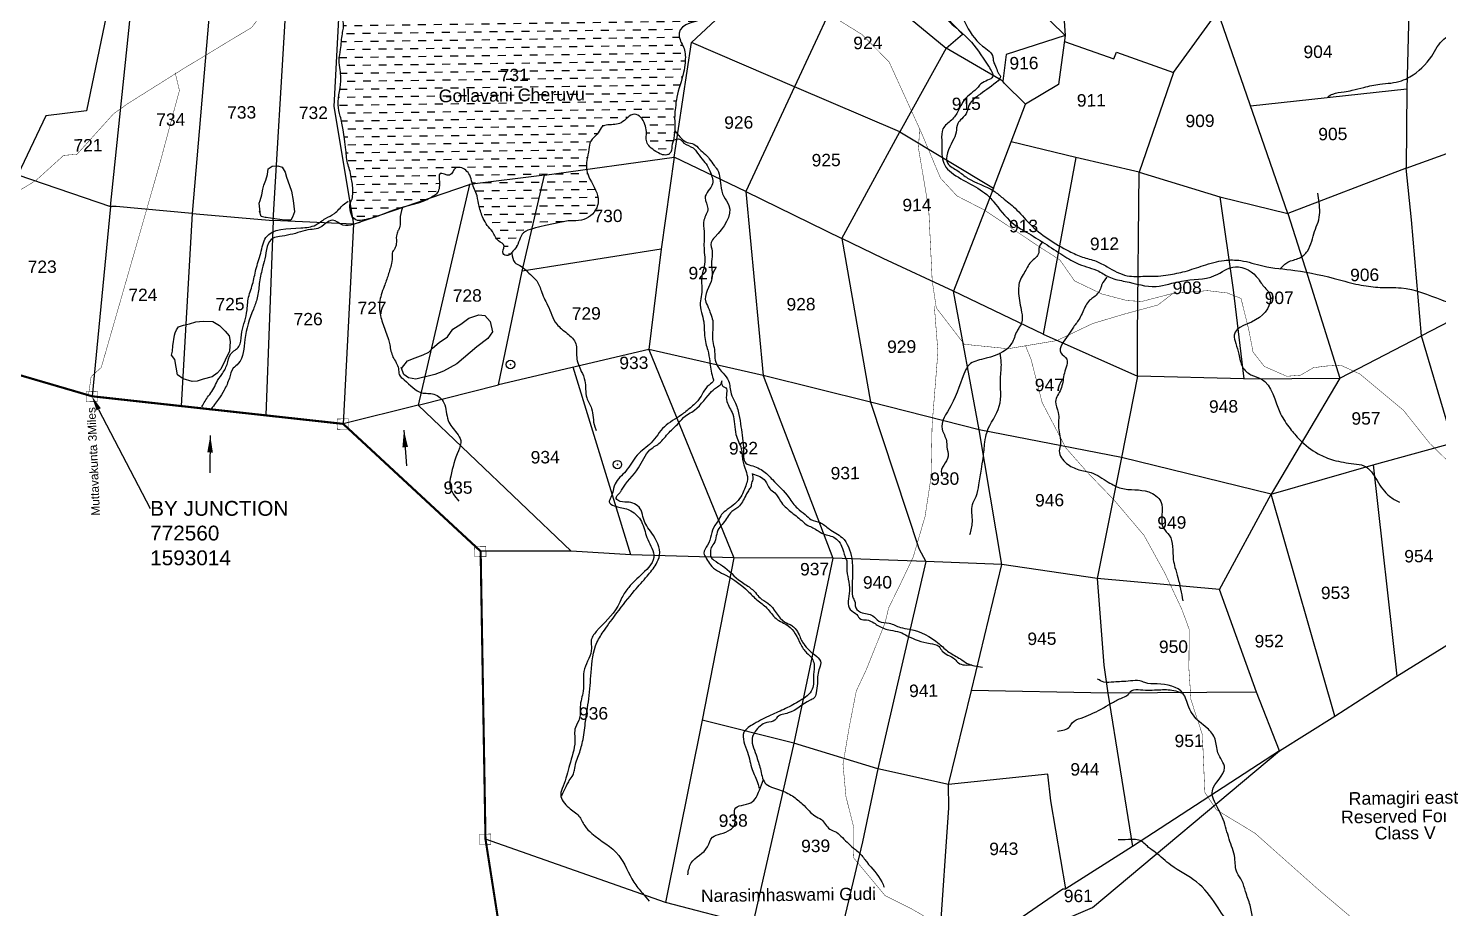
# Model space of a CAD drawing. Header units: feet. Extents: x 767600 to 777544, y 1589691 to 1604539.
# Drawn here: x 772421 to 775747, y 1591817 to 1593894 of the extents above; entities that cross this region are included whole.
import ezdxf
from ezdxf import colors
from ezdxf.entities.mleader import LeaderData, LeaderLine
from ezdxf.enums import TextEntityAlignment as Align
from ezdxf.math import Vec2, Vec3

# ---------------------------------------------------------------- set-up
doc = ezdxf.new("R2010")
doc.units = ezdxf.units.FT
doc.header["$LTSCALE"] = 15
doc.header["$MEASUREMENT"] = 0
doc.header["$PDMODE"] = 32
doc.header["$PDSIZE"] = 20
doc.linetypes.add('ACAD_ISO02W100', pattern=[15, 12, -3])
doc.linetypes.add('HIDDEN2', pattern=[0.1875, 0.125, -0.0625])
for name, color, linetype in [('CRDS STONES', 7, 'Continuous'), ('HILL', 17, 'Continuous'), ('PLOT', 7, 'Continuous'), ('PLOT NO', 7, 'Continuous'), ('ROADS', 6, 'Continuous'), ('TANKS-STREAM', 4, 'Continuous'), ('text2', 7, 'Continuous'), ('VILLAGE BOUNDRY', 5, 'HIDDEN2'), ('VILLAGE STONES', 240, 'Continuous')]:
    doc.layers.add(name, color=color, linetype=linetype)
doc.styles.add('CANAL', font='Cambria.ttf')
doc.styles.get("Standard").update_dxf_attribs({"font": 'arial.ttf'})
doc.linetypes.add('DOTS', pattern='A,1e-06,-3,["●",Standard,S=3,R=0,X=-1.25,Y=-1.25],-3', length=6.000001)
doc.dimstyles.new('CRDS', dxfattribs={"dimtxt": 20, "dimasz": 35, "dimexe": 0.18, "dimexo": 0.0625, "dimgap": 0.09, "dimtad": 0, "dimtih": 1, "dimtoh": 1, "dimdec": 0, "dimzin": 2, "dimdsep": 46, "dimtxsty": 'CANAL', "dimcen": 0.09, "dimclrt": 256, "dimadec": 0, "dimazin": 0, "dimtfac": 1, "dimtdec": 0, "dimtofl": 0, "dimtmove": 0, "dimatfit": 3, "dimfxl": 1, "dimtfill": 2, "dimtfillclr": 5, "dimtolj": 1, "dimtzin": 0, "dimarcsym": 0})

msp = doc.modelspace()

# ---------------------------------------------------------------- hatches: boundary and pattern name
at = {"layer": 'TANKS-STREAM'}
h = msp.add_hatch(dxfattribs=at)
h.set_pattern_fill('DASH', color=256, scale=150, angle=0.74052, style=0)
edge = h.paths.add_edge_path()
edge.add_spline(control_points=[(773183.8, 1593450.1), (773187.9, 1593446.2), (773196.1, 1593438.5), (773214.8, 1593442.6), (773243.2, 1593448.7), (773295, 1593473.9), (773349.1, 1593480), (773388.9, 1593506.5), (773392.2, 1593526.1), (773386.4, 1593560.2), (773419, 1593538.4), (773423.6, 1593566.3), (773446.4, 1593566.7), (773462.6, 1593551.5), (773467.9, 1593524.9), (773480, 1593501.9), (773483.5, 1593472.4), (773491.7, 1593449.1), (773502.3, 1593428.6), (773518.8, 1593413.8), (773523.4, 1593392.4), (773544.7, 1593385.1), (773541, 1593372.4), (773537.5, 1593357.7), (773555.7, 1593357.1), (773562, 1593367.2), (773577.7, 1593381.2), (773580.1, 1593412.5), (773612.1, 1593422), (773637.7, 1593428.8), (773667.5, 1593433.7), (773696.4, 1593442), (773732.2, 1593437.7), (773759.6, 1593460.3), (773768.8, 1593499.6), (773749.7, 1593527.9), (773732.3, 1593567.4), (773742.5, 1593597.7), (773744.6, 1593631.4), (773765.1, 1593643.3), (773771.5, 1593663.9), (773794.1, 1593667.9), (773822.3, 1593665), (773842.8, 1593698), (773867.8, 1593684.6), (773874.9, 1593668.2), (773880.8, 1593648.8), (773875.4, 1593629.2), (773887, 1593613), (773902.8, 1593601.9), (773920, 1593592.6), (773937.8, 1593599.6), (773937.7, 1593617.4), (773944.6, 1593637), (773946.1, 1593662), (773944.3, 1593685.7), (773947.2, 1593709), (773950.7, 1593743.4), (773965, 1593777.7), (773970.4, 1593816.2), (773971.2, 1593846.8), (773955.6, 1593866.9), (773954.9, 1593906.6), (774014.9, 1593909.9), (774047, 1593935), (774067.5, 1593946.3), (774076.6, 1593961.3), (774081.7, 1593975.8), (774084.5, 1593993.7), (774081.9, 1594013.6), (774102.8, 1594025.3), (774122.8, 1594038.9), (774117.6, 1594058.6), (774112.6, 1594077), (774091.1, 1594085.9), (774063.4, 1594085.3), (774038, 1594072.4), (774009.4, 1594059.2), (773984.4, 1594050.5), (773962.7, 1594028.8), (773933.9, 1594023.3), (773906.7, 1594012.3), (773890.9, 1593992.5), (773868.4, 1593985), (773832, 1593961.5), (773796, 1593938.6), (773759.2, 1593939), (773743.2, 1593940.1), (773735.7, 1593953.9), (773729.5, 1593967.4), (773718.8, 1593988.2), (773702.2, 1594014.9), (773668.2, 1594021.4), (773634.5, 1594016.4), (773599.6, 1594013.4), (773562.3, 1594018.9), (773537.8, 1594002), (773508.8, 1593993.6), (773470.5, 1593983.3), (773426.3, 1593976.1), (773386.5, 1593974.9), (773356.6, 1593975.7), (773328.6, 1593971.7), (773295.5, 1593961.9), (773258.4, 1593956.8), (773223.5, 1593947.5), (773197.5, 1593929.1), (773172.3, 1593929.6), (773160.9, 1593915.9), (773164.9, 1593906), (773164.6, 1593894), (773159.1, 1593873.6), (773159.1, 1593848.1), (773152.4, 1593819.8), (773155.9, 1593797.4), (773161.3, 1593762.4), (773146.8, 1593725.7), (773157.2, 1593684.9), (773163.3, 1593658.4), (773166.8, 1593631.6), (773170.4, 1593604.2), (773171.9, 1593577.8), (773180.8, 1593555.7), (773181.9, 1593538.9), (773186.6, 1593522.8), (773185.7, 1593507.2), (773186.1, 1593493.2), (773177.9, 1593479.5), (773180, 1593461.3), (773185.2, 1593448.5), (773187.7, 1593442.2)], knot_values=[0, 0, 0, 0, 15.983249, 31.810298, 52.776931, 105.097021, 201.281786, 213.917435, 242.740546, 262.322187, 284.934685, 307.302107, 317.567412, 346.58812, 365.085348, 398.55846, 423.136308, 453.375729, 472.495118, 491.640825, 517.921292, 535.667243, 540.40058, 556.180898, 569.225494, 578.42043, 590.915605, 632.043396, 655.347885, 683.072322, 713.329879, 745.416539, 772.38478, 818.950467, 834.26078, 890.341171, 912.074001, 961.586344, 981.625819, 1007.928101, 1025.958585, 1039.489533, 1071.427833, 1108.555994, 1125.177358, 1144.296747, 1161.413883, 1185.548419, 1199.722431, 1217.566801, 1244.897959, 1251.974681, 1270.47191, 1289.609776, 1316.672975, 1343.592298, 1361.326674, 1386.663674, 1447.13305, 1470.635195, 1504.103866, 1534.965262, 1542.391217, 1618.472567, 1653.851821, 1671.890229, 1686.573005, 1705.371359, 1717.58099, 1742.000153, 1755.934913, 1786.146609, 1802.958295, 1811.76543, 1842.997792, 1860.656012, 1895.351009, 1925.732145, 1956.493783, 1973.033405, 2015.667755, 2041.434637, 2059.180588, 2089.517265, 2109.915108, 2190.291591, 2207.020603, 2222.347395, 2233.68283, 2251.126956, 2267.736061, 2304.144569, 2339.762944, 2363.07176, 2406.792468, 2445.838082, 2469.527616, 2493.036876, 2536.087814, 2588.661019, 2626.777368, 2655.588371, 2678.067103, 2711.432784, 2758.647316, 2790.691314, 2818.535588, 2852.918742, 2857.561954, 2868.739649, 2880.806917, 2894.098204, 2931.517756, 2956.854804, 2980.135398, 2998.79321, 3062.759776, 3090.077257, 3123.210988, 3144.742041, 3170.882235, 3206.460522, 3222.91071, 3241.68389, 3256.79541, 3272.575728, 3288.464995, 3297.609255, 3318.959004, 3339.509204, 3339.509204, 3339.509204, 3339.509204], degree=3, periodic=0)

# ---------------------------------------------------------------- linework, layer by layer
for p in [(773558, 1593101), (773558, 1593101), (773810, 1592864.8), (773810, 1592864.8)]:
    msp.add_point(p)
at = {"layer": 'HILL'}
for points in [[(772967.3, 1593460.5), (772965.1, 1593481.5), (772967.6, 1593488), (772971.9, 1593501.4), (772974.3, 1593514.8), (772976.7, 1593523.8), (772981, 1593536), (772984.7, 1593549.4), (772986.4, 1593562.8), (772995.9, 1593569.3), (773009.3, 1593570.1), (773019.6, 1593566.4), (773026.7, 1593555), (773029.5, 1593543), (773036.7, 1593523.3), (773041.4, 1593510), (773045.5, 1593488.3), (773048.4, 1593460.9), (773044.1, 1593448.8), (773040.3, 1593441.7), (773025.7, 1593441.5), (773002.6, 1593444.4), (772981.5, 1593448), (772979.6, 1593447.9), (772970, 1593450.4), (772966, 1593463.1)], [(772761.5, 1593144.8), (772765.6, 1593170), (772767.4, 1593175.7), (772770.4, 1593182.6), (772775.4, 1593189.6), (772787, 1593194.2), (772800.8, 1593197.2), (772816.2, 1593201.8), (772833.2, 1593203.6), (772855.9, 1593202.9), (772872.1, 1593193.4), (772885.5, 1593180), (772894.5, 1593168.5), (772896.9, 1593155.3), (772895.3, 1593132.3), (772875.3, 1593089.7), (772866, 1593080.8), (772854.5, 1593072.1), (772833.4, 1593066.2), (772819, 1593061.6), (772807.3, 1593061.1), (772785.8, 1593067.5), (772772.5, 1593076.7), (772766.3, 1593113.2), (772758.6, 1593122.8), (772761.3, 1593132.8), (772762.1, 1593145.4)], [(773301.1, 1593091.7), (773315.4, 1593109.6), (773333.1, 1593117.1), (773351.7, 1593123.9), (773365.3, 1593130.5), (773374.1, 1593139.5), (773390.1, 1593152.6), (773409.4, 1593166.6), (773422.1, 1593184.6), (773440.5, 1593196.1), (773459.8, 1593210.1), (773483.1, 1593218.5), (773497.7, 1593217), (773510, 1593202.7), (773515.2, 1593178.5), (773504.9, 1593162.2), (773478.4, 1593142.5), (773447.2, 1593116.2), (773431.2, 1593102.3), (773399.9, 1593085.7), (773379.8, 1593077.4), (773334.6, 1593066.3), (773317.6, 1593069.3), (773306.2, 1593077.2), (773300.3, 1593094.1)]]:
    msp.add_lwpolyline(points, dxfattribs=at)
at = {"layer": 'PLOT'}
for points in [[(774850.5, 1594107.8), (774865.9, 1593876.9), (774552.5, 1594184.9), (774527.1, 1594206.1)], [(774203.6, 1594181.6), (774348.1, 1594075.9), (774357.7, 1594035.2), (774228, 1593755.8), (773985.2, 1593860.9)], [(773944.1, 1593589.9), (773985.2, 1593860.9), (774144.5, 1594009.9), (774076.8, 1594111.1)], [(774425.6, 1594076.4), (774407, 1593995), (774585.6, 1593847.6), (774624.1, 1593880.2), (774514.3, 1593995.5), (774494.9, 1594032.9), (774425.6, 1594076.4)], [(772506.8, 1594011.3), (772608.9, 1593945.6), (772558.2, 1593699.5), (772462.2, 1593687.4), (772396.5, 1593548.3), (772182, 1593534), (772056, 1593543.7), (772049.5, 1593545.8)], [(775677.6, 1593995.3), (775671.3, 1593750.9), (775303, 1593710.6)], [(775391, 1593457), (775443.1, 1593294.6), (775513.9, 1593069.1), (775706.2, 1593168.4), (775682.5, 1593442.4), (775669.7, 1593564.6), (775918.1, 1593653.6), (775902, 1594020.7)], [(772614.6, 1593473.5), (772660.1, 1593912.1), (772608.9, 1593945.6)], [(772998.7, 1593440.5), (773027.1, 1593925.6), (773152.8, 1593932.3), (773141.6, 1593709.9), (773187.5, 1593431.9), (772998.7, 1593440.5)], [(774864.2, 1593863), (774980.5, 1593822.5), (774986.7, 1593837.9), (775121.2, 1593789.7), (775225.7, 1593933.6)], [(775040.3, 1593554.7), (775230.9, 1593496.9), (775391, 1593457), (775225.7, 1593933.6)], [(772846.3, 1593918.1), (772807.7, 1593457.2), (772628.1, 1593473.9), (772614.6, 1593473.5)], [(774865.9, 1593876.9), (774726.5, 1593832.6), (774719.1, 1593769.7), (774585.6, 1593847.6)], [(774865.9, 1593876.9), (774850.1, 1593761.5), (774772.8, 1593715.6), (774722, 1593764.6), (774719.1, 1593769.7)], [(774585.6, 1593847.6), (774476.4, 1593650.3), (774228, 1593755.8)], [(775121.2, 1593789.7), (775040.3, 1593554.7), (774891.1, 1593589.4), (774738.8, 1593626.2)], [(774228, 1593755.8), (774113.2, 1593509.6), (773944.1, 1593589.9)], [(775671.3, 1593750.9), (775669.7, 1593564.6), (775391, 1593457)], [(774476.4, 1593650.3), (774696.6, 1593517.1), (774738.8, 1593626.2), (774772.8, 1593715.6)], [(774696.6, 1593517.1), (774603, 1593274.4), (774436.7, 1593351.1), (774339, 1593398.5), (774476.4, 1593650.3)], [(775918.1, 1593653.6), (775952.1, 1593296.3), (775706.2, 1593168.4)], [(773638.3, 1593547.5), (773944.1, 1593589.9), (773913.3, 1593373.2), (773585.9, 1593321.6)], [(774891.1, 1593589.4), (774813.7, 1593172.7), (774603, 1593274.4)], [(772396.5, 1593548.3), (772614.6, 1593473.5), (772571.4, 1593026.1)], [(773187.5, 1593431.9), (773461.2, 1593525.9), (773340.3, 1593005.2), (773163.4, 1592961)], [(773340.3, 1593005.2), (773530, 1593052.9), (773585.9, 1593321.6), (773638.3, 1593547.5), (773461.2, 1593525.9)], [(774813.7, 1593172.7), (775036.8, 1593073.9), (775036.5, 1593167.8), (775040.3, 1593554.7)], [(774113.2, 1593509.6), (774154, 1593075.3), (773884.5, 1593136.7)], [(774113.2, 1593509.6), (774339, 1593398.5), (774407.2, 1593012.4), (774154, 1593075.3)], [(775230.9, 1593496.9), (775262.3, 1593277.1), (775287.1, 1593066.9), (775036.8, 1593073.9), (774998.5, 1592881.6), (774663.2, 1592946.7)], [(772807.7, 1593457.2), (772781.2, 1593003.3)], [(772807.7, 1593457.2), (772998.7, 1593440.5), (772981.1, 1592981.2)], [(773187.5, 1593431.9), (773163.4, 1592961)], [(773913.3, 1593373.2), (773884.5, 1593136.7), (773530, 1593052.9)], [(774663.2, 1592946.7), (774603, 1593274.4)], [(775352.1, 1592795.4), (775591.9, 1592864.6), (775781.1, 1592916.1), (775706.2, 1593168.4)], [(773884.5, 1593136.7), (774084.6, 1592644.7), (773841.7, 1592652.4), (773701, 1592660.8)], [(773841.7, 1592652.4), (773705.9, 1593094.4)], [(774154, 1593075.3), (774318, 1592644.4), (774084.6, 1592644.7), (774009.7, 1592262.3), (773923.2, 1591831.9), (773499, 1591981.6)], [(775287.1, 1593066.9), (775513.9, 1593069.1), (775352.1, 1592795.4)], [(773340.3, 1593005.2), (773701, 1592660.8), (773487.6, 1592660.4)], [(774407.2, 1593012.4), (774521, 1592667.1), (774537.5, 1592636.1), (774318, 1592644.4)], [(774716.9, 1592628.9), (774663.2, 1592946.7), (774407.2, 1593012.4)], [(774998.5, 1592881.6), (774941.5, 1592596.1), (774716.9, 1592628.9)], [(775229.5, 1592570), (775352.1, 1592795.4), (774998.5, 1592881.6)], [(775591.9, 1592864.6), (775647.9, 1592365.6)], [(775501.5, 1592271.8), (775352.1, 1592795.4)], [(775371.6, 1592189.6), (775501.5, 1592271.8), (775647.9, 1592365.6), (775821.9, 1592473.2), (775980.7, 1592574.9), (776112.9, 1592654.3), (776163.5, 1592659.4)], [(774318, 1592644.4), (774225.9, 1592207.9), (774009.7, 1592262.3)], [(774537.5, 1592636.1), (774424.4, 1592147.3), (774225.9, 1592207.9)], [(774590.8, 1592110.5), (774645.2, 1592332.3), (774716.9, 1592628.9), (774537.5, 1592636.1)], [(774941.5, 1592596.1), (774957.5, 1592391.5), (774966.3, 1592325.8), (774645.2, 1592332.3)], [(775317.1, 1592328.2), (775229.5, 1592570), (774941.5, 1592596.1)], [(774966.3, 1592325.8), (775024.9, 1591963.6), (774867.3, 1591864), (774832.1, 1592071.5), (774824.7, 1592134.8), (774590.8, 1592110.5)], [(775371.6, 1592189.6), (775317.1, 1592328.2), (774966.3, 1592325.8)], [(774225.9, 1592207.9), (774129, 1591778.7), (773923.2, 1591831.9)], [(774575.3, 1591667.4), (774930.3, 1591819.8), (775371.6, 1592189.6), (775024.9, 1591963.6)], [(774424.4, 1592147.3), (774387.8, 1591974.7), (774328.9, 1591726.3), (774129, 1591778.7)], [(774328.9, 1591726.3), (774575.3, 1591667.4), (774570.6, 1591746.7), (774591.5, 1592055.3), (774590.8, 1592110.5), (774424.4, 1592147.3)], [(774575.3, 1591667.4), (774860.1, 1591864.3), (774867.3, 1591864)]]:
    msp.add_lwpolyline(points, dxfattribs=at)
at = {"layer": 'ROADS', "linetype": 'DOTS', "ltscale": 0.5, "const_width": 1}
for points in [[(772305.3, 1593453.8), (772439.5, 1593535.7), (772504.2, 1593594.4), (772535.8, 1593597), (772622.1, 1593692.7), (772655.1, 1593716.2), (772786.6, 1593798.9), (772947.6, 1593896.2), (772976.9, 1593934.7), (773039.2, 1594031.7), (773082.6, 1594075.3), (773104.3, 1594117.8), (773143.7, 1594202.1), (773205.4, 1594272.5), (773272.5, 1594379.7), (773295, 1594397.3)], [(772563.3, 1593031.7), (772569.2, 1593072.9), (772593, 1593094.1), (772678.6, 1593391.8), (772731.3, 1593576.2), (772777.3, 1593747.6), (772767.3, 1593789.3)], [(774557.5, 1593238.1), (774565.9, 1593131.2), (774552.2, 1592958.5), (774549.5, 1592833.9), (774535.6, 1592742.6), (774507.6, 1592646.7), (774475.6, 1592579.5), (774449.7, 1592527), (774441.3, 1592491.5), (774396.7, 1592380.4), (774373.4, 1592330.9), (774356.8, 1592245.8), (774342, 1592158), (774349.1, 1592081.5), (774367.8, 1592007.4), (774367.6, 1591951.7), (774366.9, 1591937.5), (774441.6, 1591847.8), (774502.3, 1591817.6), (774559.4, 1591784.7)], [(775570.1, 1591771.9), (775463.6, 1591861.8), (775313.8, 1591995.1), (775222.7, 1592050.5), (775195.3, 1592091.8), (775189.5, 1592228.1), (775162.6, 1592310.1), (775157.7, 1592383.5), (775158.5, 1592476.3), (775141, 1592523.7), (775101.2, 1592608.5), (775052.2, 1592697.6), (774981.6, 1592781), (774919.2, 1592845.7), (774867.7, 1592904.1), (774811.6, 1593011.5), (774785.5, 1593113.3), (774772.2, 1593145.9)]]:
    msp.add_lwpolyline(points, dxfattribs=at)
at = {"layer": 'ROADS', "linetype": 'HIDDEN2', "ltscale": 10, "const_width": 1}
for points in [[(774320.5, 1593920.7), (774387.1, 1593879.4), (774450.8, 1593814.9), (774526.6, 1593648.7), (774571.9, 1593540.9), (774610.9, 1593498.7), (774674.7, 1593465.9), (774797.4, 1593383.8), (774853.5, 1593347.7), (774888.1, 1593298.3), (774952.3, 1593267.5), (775011.8, 1593251.9), (775046.6, 1593249.8), (775119.1, 1593268.6), (775201.8, 1593275.3), (775248.3, 1593269.8), (775280.7, 1593256.9), (775299, 1593182.6), (775309, 1593130.5), (775335.5, 1593096.6), (775388.4, 1593073.3), (775421.1, 1593075.8), (775451, 1593093.5), (775482.6, 1593097.5), (775515.8, 1593099.4), (775561, 1593078.6), (775663.6, 1592993), (775725.9, 1592914.7), (775802.6, 1592839.8)], [(775124.9, 1593272.3), (775084.8, 1593241.6), (775005.5, 1593220), (774930.6, 1593197.6), (774846.4, 1593157.5), (774731.3, 1593138.3), (774628, 1593148.8), (774562, 1593234.8), (774552.4, 1593298.7), (774544.3, 1593466.9), (774520.2, 1593610.5), (774522.6, 1593657.7)]]:
    msp.add_lwpolyline(points, dxfattribs=at)
at = {"layer": 'TANKS-STREAM'}
for points in [[(776267.8, 1595336.6), (776261.3, 1595326.7), (776257.8, 1595316.8), (776254.8, 1595308.3), (776247, 1595289.4), (776245.4, 1595277.8), (776235, 1595247.3), (776225.3, 1595207.5), (776222, 1595178.6), (776210.8, 1595151.3), (776206.5, 1595137), (776205.8, 1595123.6), (776202.4, 1595110.1), (776194.6, 1595090.4), (776189.1, 1595065.8), (776177.9, 1595030.6), (776157.3, 1594998.2), (776142.4, 1594982.4), (776107.8, 1594924.1), (776092.9, 1594900.3), (776073, 1594881.3), (776025.2, 1594840.8), (776007.7, 1594814.2), (775992.8, 1594793.1), (775982.3, 1594774.6), (775978.1, 1594751.4), (775960.6, 1594719.5), (775926.2, 1594683.1), (775903.4, 1594652.4), (775877.5, 1594614.6), (775835.8, 1594554.5), (775819.5, 1594538.2), (775812.1, 1594523.4), (775794.6, 1594494.6), (775767.9, 1594414.1), (775749.8, 1594324.4), (775746.6, 1594259.6), (775750.6, 1594193.4), (775744.9, 1594149.1), (775741.2, 1594124.5), (775736.2, 1594094.1), (775742.1, 1594086.2), (775796.7, 1594052.7), (775821.8, 1594042.3), (775849.2, 1594029.3), (775870.3, 1594020.2), (775918, 1593995.8), (775929.7, 1593994.2), (775948.8, 1593965.4), (775971, 1593946.7), (775990.6, 1593921.6), (775992.6, 1593902.4), (776019.1, 1593790.8), (776034.3, 1593756.2), (776053.5, 1593718.5), (776054, 1593682.4), (776009.3, 1593548.9), (776006.6, 1593511), (776003.9, 1593450.9), (776000.7, 1593415.6), (775998.5, 1593380.8), (775990.8, 1593351.3), (775986.1, 1593302.3), (775966.7, 1593251.2), (775967.5, 1593222.2)], [(774100.9, 1594078.8), (774099, 1594099.5), (774098.9, 1594105.7), (774104.2, 1594114.5), (774122.4, 1594121.8), (774133.2, 1594122), (774153.9, 1594123.1), (774177.6, 1594121.3), (774198.8, 1594119.5), (774225.4, 1594117.8), (774246.7, 1594110.6), (774262.5, 1594108.3), (774304.6, 1594093.5), (774332.7, 1594073.5), (774342.4, 1594066.2), (774354.9, 1594063.4), (774377.7, 1594062.9), (774416.5, 1594068.2), (774437.5, 1594073.2), (774464.4, 1594074.7), (774479.9, 1594069.6), (774507.4, 1594049), (774563.2, 1593980.6), (774583.7, 1593953.3), (774591.2, 1593949.7), (774602.5, 1593941.9), (774615.3, 1593931.3), (774629.1, 1593908.6), (774671.1, 1593852.4), (774695.7, 1593826.1), (774696.8, 1593816.8), (774703.5, 1593801), (774708.9, 1593787.5), (774713.2, 1593781), (774704, 1593767.4), (774660.8, 1593735.4), (774647.2, 1593724.2), (774637.9, 1593709.9), (774634.4, 1593697.2), (774622, 1593680.8), (774612.7, 1593669.6), (774608.7, 1593649.1), (774600.6, 1593627.9), (774589.1, 1593575.4), (774612.5, 1593557.9), (774635.9, 1593540.8), (774698.4, 1593510.1), (774718.6, 1593494.1), (774747.8, 1593469.7), (774782, 1593433.4), (774875.2, 1593368.4), (774906.7, 1593354.6), (774939, 1593344.6), (774964.7, 1593331.7), (775012.4, 1593310.5), (775054.1, 1593309.2), (775085.3, 1593309.6), (775109, 1593312.7), (775148.6, 1593320.8), (775192, 1593334.6), (775241.1, 1593346.6), (775280, 1593346.2), (775332.2, 1593333.6), (775407.2, 1593323.2), (775513, 1593300.8), (775564.3, 1593288.2), (775608.9, 1593283.1), (775658.2, 1593281.8), (775753.3, 1593253.7), (775798, 1593237.3), (775899.9, 1593194.2), (776014.4, 1593160.5), (776049.3, 1593172.3), (776079.6, 1593172.7), (776125.3, 1593155.3), (776162.5, 1593132.1)], [(774121.5, 1594048.1), (774132.1, 1594077.9), (774137, 1594094.1), (774147.1, 1594099.3), (774155.6, 1594099.4), (774210.7, 1594100.1), (774247.2, 1594093.8), (774265.1, 1594089.8), (774295.7, 1594084.3), (774307.7, 1594070), (774325.7, 1594058.4), (774340.2, 1594049.3), (774364.9, 1594043.7), (774386, 1594047.3), (774415.6, 1594052.8), (774433.4, 1594056.4), (774455.4, 1594056.7), (774480.2, 1594040.1), (774492.2, 1594034.3), (774513.6, 1594016.8), (774539.4, 1593987.5), (774576.6, 1593927.9), (774638.4, 1593868.5), (774685.1, 1593804.8), (774694.9, 1593779.8), (774667.2, 1593763.4), (774660.5, 1593755.7), (774627.8, 1593724.8), (774613.7, 1593699.2), (774597.9, 1593677.8), (774577.8, 1593657.2), (774574.8, 1593630.1), (774577, 1593586.1), (774584.9, 1593566.7), (774602.9, 1593550), (774690.3, 1593492.9), (774701.5, 1593479.5), (774747.9, 1593430.1), (774774.4, 1593413.5), (774860.8, 1593358.7), (774898.4, 1593338), (774945.2, 1593320.9), (774972.5, 1593306), (775007.4, 1593297.1), (775080.5, 1593285.3), (775140.5, 1593298), (775218.4, 1593310.8), (775267.3, 1593331.8), (775321.6, 1593302.8), (775330.2, 1593290.2), (775347.4, 1593269.3), (775324.4, 1593212.2), (775264.7, 1593170.4), (775268.3, 1593151), (775275.5, 1593125.7), (775284.3, 1593095.3), (775304.1, 1593076.9), (775327.9, 1593067.1), (775374, 1592985), (775396.5, 1592949.7), (775418.9, 1592923.8), (775462.6, 1592890.5), (775498.4, 1592875.7), (775546.8, 1592867), (775570.6, 1592862.2), (775601.6, 1592827.1), (775630.9, 1592790.2), (775654, 1592776.1)], [(773187.7, 1593442.2), (773180.9, 1593461.6), (773180.6, 1593483), (773184.3, 1593491.4), (773185.9, 1593507.2), (773185.7, 1593522.9), (773182.7, 1593537.7), (773179.7, 1593556.3), (773174.9, 1593572), (773169.7, 1593607.2), (773166.6, 1593633.2), (773163.6, 1593654.5), (773156.6, 1593686.9), (773151.6, 1593713.7), (773158.2, 1593777.4), (773156.1, 1593795.9), (773153.9, 1593819.1), (773157.3, 1593844.2), (773161.5, 1593881.4), (773164.1, 1593894.4), (773164, 1593906.5), (773162.9, 1593917.6), (773165.6, 1593921.3), (773198, 1593932.9), (773223, 1593945.3), (773253.5, 1593955), (773299.9, 1593963.9), (773332.3, 1593971.8), (773354.6, 1593974.8), (773383.4, 1593975.2), (773421.5, 1593976.6), (773473.4, 1593984.7), (773515.1, 1593995.5), (773537.3, 1594003.2), (773558.5, 1594013.7), (773597.6, 1594015.1), (773641.2, 1594017.5), (773664.4, 1594019.7), (773698.9, 1594010.9), (773721.6, 1593982.4), (773729.2, 1593967.6), (773736.9, 1593951.9), (773743.5, 1593942.7), (773758.4, 1593939.2), (773775.1, 1593939.4), (773848.5, 1593972.2), (773866.1, 1593982.6), (773892.8, 1593996.9), (773905.7, 1594009.1), (773928.8, 1594020.6), (773968.5, 1594035.9), (773981.4, 1594046.3), (774009.1, 1594059.7), (774036.9, 1594072.1), (774069.2, 1594084.6), (774086.9, 1594084.8), (774114, 1594069.4), (774116.9, 1594061.1), (774119, 1594044.4), (774097.9, 1594022.7), (774086.9, 1594014.3), (774083.5, 1593990.1), (774081.8, 1593978), (774075.5, 1593960.3), (774067.3, 1593948.1), (774052.5, 1593937.7), (774022.1, 1593919.7), (773955.7, 1593882.6), (773955.8, 1593875.2), (773967.3, 1593846.5), (773969.6, 1593813.1), (773966.1, 1593789.9), (773950.2, 1593731.6), (773946.8, 1593706.5), (773945.2, 1593688.8), (773945.5, 1593661.9), (773943.1, 1593634.9), (773938.7, 1593616.3), (773933.3, 1593598.6), (773926.9, 1593595.7), (773900.7, 1593603.7), (773886.6, 1593614.7), (773879.1, 1593626.7), (773878.7, 1593650.8), (773874.8, 1593667.5), (773865.3, 1593684.1), (773850.3, 1593691.3), (773819, 1593671.4), (773787.5, 1593666.3), (773774.5, 1593662.5), (773764.5, 1593647.5), (773747.1, 1593627.8), (773742.7, 1593608.2), (773737.7, 1593558.9), (773745.4, 1593538.6), (773764.7, 1593485.9), (773761.2, 1593471), (773725.2, 1593441.4), (773698.3, 1593440.2), (773666.8, 1593434.2), (773637.1, 1593428.2), (773610.2, 1593421.4), (773589, 1593411.8), (773569.9, 1593375.4), (773561.7, 1593366), (773555.3, 1593359.4), (773542.2, 1593360.2), (773542, 1593375.9), (773542.9, 1593380.6), (773529.7, 1593392.5), (773515.5, 1593414.6), (773503.2, 1593429.3), (773493.7, 1593445.9), (773484.1, 1593474.5), (773479.1, 1593498.6), (773467.6, 1593530), (773461.8, 1593547.6), (773439.2, 1593565.8), (773429, 1593564.8), (773414.3, 1593547.9), (773392, 1593551.3), (773390.4, 1593531.8), (773383.3, 1593503.8), (773373.2, 1593496.3), (773282.1, 1593465.3), (773233.1, 1593447.1), (773212.7, 1593442.2), (773196.9, 1593441), (773183.8, 1593450.1)], [(775485, 1593732.7), (775497, 1593739.2), (775523.7, 1593744.6), (775542.8, 1593748), (775570.1, 1593754.8), (775608.2, 1593762.3), (775659.1, 1593770.5), (775678.7, 1593779.7), (775730.3, 1593828.7), (775759.1, 1593868.6), (775792, 1593888.7), (775818.4, 1593930.8), (775846.1, 1593960.4), (775880, 1593996.5), (775890, 1594010.6)], [(773943.4, 1593630.5), (773956.9, 1593632.9), (773967.1, 1593623.5), (773988.7, 1593611.9), (773995.5, 1593604.7), (774009.9, 1593585.2), (774021.9, 1593570.2), (774027.7, 1593557.9), (774034.3, 1593527.6), (774016.7, 1593493.9), (774023.3, 1593469.2), (774014, 1593441.5), (774014.4, 1593415.1), (774014.3, 1593376.3), (774015, 1593332.2), (774010.9, 1593317.1), (774008.7, 1593301.2), (774008.9, 1593288.1), (774008.4, 1593266), (774005.4, 1593246.5), (774013.6, 1593201.6), (774015.6, 1593169.6), (774018.6, 1593150.6), (774023.1, 1593134.8), (774027.8, 1593108.8), (774034.7, 1593071.4), (774036.4, 1593063.1), (774026.2, 1593052.7), (774001.7, 1593017.9), (773982.1, 1592999), (773960.9, 1592982.1), (773920.8, 1592954.1), (773889.6, 1592916.5), (773856.7, 1592887.1), (773829.8, 1592849.3), (773804.8, 1592819.3), (773798.3, 1592797.8), (773792.9, 1592783.9), (773791, 1592776.8), (773802.3, 1592767.8), (773813.4, 1592764.8), (773842.1, 1592756), (773866.6, 1592730.7), (773879.7, 1592692.9), (773888.7, 1592672.8), (773896.1, 1592651.9), (773869.3, 1592607.8), (773836.8, 1592575.3), (773820.9, 1592551), (773810.9, 1592530.6), (773760.4, 1592471.2), (773748, 1592448.4), (773749, 1592431.8), (773732.6, 1592383), (773729.3, 1592330.7), (773722.3, 1592293.3), (773721, 1592267.2), (773711, 1592244.8), (773709.8, 1592212.8), (773697.1, 1592156.1), (773690.6, 1592131.9), (773681.9, 1592106), (773676.6, 1592086.2), (773695.6, 1592055.7), (773719.2, 1592035.8), (773733, 1592013), (773749.5, 1591995), (773813.2, 1591943), (773849, 1591879.9), (773869.1, 1591854.1), (773885.2, 1591835.3)], [(773946.6, 1593651.3), (773964.2, 1593631.4), (773974.3, 1593624.9), (773990, 1593621.1), (774003.6, 1593609), (774017.7, 1593596.4), (774026.8, 1593586.5), (774038.2, 1593570.4), (774043.3, 1593564.3), (774053.9, 1593523.7), (774060.9, 1593497.6), (774072.9, 1593476.5), (774039.8, 1593401.4), (774031.1, 1593389), (774033.6, 1593368.4), (774032.2, 1593343.8), (774032.7, 1593304.2), (774018.3, 1593248.4), (774026.4, 1593231.2), (774028.1, 1593225.6), (774033.9, 1593208.9), (774034.4, 1593173.2), (774035.2, 1593155.3), (774038.8, 1593136.4), (774040.2, 1593115.8), (774045.4, 1593098.5), (774072.2, 1593062.2), (774078.2, 1593032.2), (774086.8, 1593013.3), (774096.7, 1592983.3), (774101.5, 1592954.3), (774107.3, 1592897.7), (774116.1, 1592866), (774120.6, 1592864.4), (774152.6, 1592850.9), (774175.8, 1592829.4), (774214.5, 1592787.2), (774234.4, 1592761.8), (774253, 1592747), (774266.6, 1592735.4), (774287.9, 1592728.4), (774309.4, 1592713.1), (774339.9, 1592692.6), (774362.9, 1592643.8), (774363.3, 1592570.4), (774366.3, 1592549.8), (774370.4, 1592539.2), (774370.5, 1592531.4), (774383.5, 1592517), (774412.7, 1592507.9), (774426.3, 1592495.8), (774451, 1592490.6), (774477.4, 1592480.8), (774499.2, 1592476.7), (774568.6, 1592442.1), (774591.8, 1592422.8), (774618.8, 1592406.4), (774635.2, 1592396), (774671.1, 1592387)], [(775372.1, 1593326.3), (775391.3, 1593342.6), (775417.9, 1593352.3), (775437.1, 1593368.6), (775447.5, 1593392.1), (775453.9, 1593415), (775462.3, 1593437.1), (775465.1, 1593483.3), (775461.5, 1593505.3)], [(772830.4, 1593001.5), (772845.9, 1593027.2), (772856.4, 1593041.1), (772864.6, 1593058.1), (772877.1, 1593077.4), (772889.5, 1593100.9), (772898.8, 1593126.4), (772917.6, 1593143.6), (772923.6, 1593171.2), (772935.7, 1593222.2), (772939.5, 1593255.1), (772949.7, 1593290.2), (772957.7, 1593325.3), (772968.9, 1593363.6), (772981.2, 1593400.8), (773063.7, 1593423.5), (773098.6, 1593430.3), (773121.8, 1593445.5), (773142.8, 1593457.4), (773163.8, 1593477.8), (773175.3, 1593486.4)], [(773303, 1593471.7), (773297.5, 1593443.5), (773297.5, 1593438.3), (773296.2, 1593423.5), (773292.6, 1593416.1), (773289.1, 1593404.9), (773288.6, 1593385.7), (773285, 1593374.5), (773279.2, 1593364.1), (773279.3, 1593357.4), (773277.3, 1593339.6), (773269.5, 1593312.1), (773260.2, 1593285.4), (773253.1, 1593265.3), (773249.1, 1593229.7), (773257.7, 1593195.3), (773270, 1593159.9), (773273.1, 1593147.4), (773280.9, 1593118.6), (773293.9, 1593091.4), (773295.5, 1593077.4), (773307.5, 1593064.9), (773348.7, 1593034.4), (773377.6, 1593031.1), (773400.9, 1593010.6), (773411, 1592969.3), (773431.5, 1592938.9), (773440.6, 1592922), (773435, 1592897.5), (773417.2, 1592838), (773415.3, 1592815.1), (773436.5, 1592778.3)], [(773204.6, 1593437), (773187.7, 1593431.5), (773162.3, 1593430.1), (773138.8, 1593441.4), (773104, 1593421.9), (773086, 1593419.6), (773062.8, 1593414), (773013.1, 1593402.7), (772998.2, 1593399.4), (772978.7, 1593350.4), (772972.7, 1593327), (772965.7, 1593291.9), (772960.8, 1593258), (772951.6, 1593231.3), (772931.3, 1593160.1), (772916.2, 1593103.5), (772904.4, 1593092.1), (772895, 1593068.9), (772882.7, 1593040.4), (772869.5, 1593019.3), (772849.7, 1592993.7)], [(774812.9, 1593391.2), (774804.1, 1593374.9), (774803.6, 1593364.7), (774785.2, 1593342.8), (774769.3, 1593316.8), (774760.5, 1593301.6), (774756.1, 1593268.6), (774763.3, 1593224.6), (774763.6, 1593201), (774757.8, 1593189.1), (774752.4, 1593180.1), (774739.7, 1593150.4), (774669, 1593112.9), (774636.6, 1593097.3), (774632, 1593089.2), (774596.3, 1593003.4), (774575.7, 1592948.3), (774586, 1592921), (774586.9, 1592906.6), (774590.2, 1592884.6), (774574, 1592843.7), (774577.2, 1592837.7)], [(773561.4, 1593364), (773568.3, 1593341.8), (773580.3, 1593334.5), (773608.2, 1593310.3), (773618, 1593300.8), (773630.2, 1593275.7), (773637.1, 1593257.9), (773645.5, 1593241), (773667, 1593196.4), (773691.8, 1593174.4), (773712.2, 1593150.1), (773714.1, 1593118.2), (773725, 1593084.9), (773733.4, 1593062.7), (773737.7, 1593022.7), (773749.2, 1592997.3), (773756.5, 1592954.3), (773760.3, 1592945.4)], [(774964.3, 1593307.1), (774952.6, 1593289.6), (774950.3, 1593283), (774943.8, 1593270.3), (774933.8, 1593260), (774923.7, 1593252.7), (774914.3, 1593240), (774900.3, 1593210.5), (774885.6, 1593189.4), (774872.7, 1593170.1), (774855.8, 1593128.6), (774869.8, 1593113.5), (774868.2, 1593094.9), (774863.1, 1593076.3), (774855.7, 1593042.7), (774843.5, 1593013.8), (774849.8, 1592987.5), (774850.3, 1592952), (774855, 1592913.2), (774852.2, 1592897), (774869.3, 1592867.9), (774898.3, 1592852.8), (774927.1, 1592845.9), (774967.6, 1592823.7), (774998.3, 1592809.2), (775063.1, 1592800.4), (775091.7, 1592777.7), (775097.9, 1592715), (775111.3, 1592698.4), (775121, 1592641.4), (775124.9, 1592622.3), (775131.8, 1592598.4), (775143.2, 1592543.5)], [(774641.4, 1592700), (774647.1, 1592729.8), (774647.4, 1592770.9), (774656.2, 1592790), (774662.7, 1592817.5), (774668.4, 1592854.1), (774672.6, 1592880), (774676.7, 1592918.1), (774681.7, 1592941.8), (774710.6, 1593003), (774713.6, 1593068.2), (774715.4, 1593104.7), (774712.8, 1593128.3)], [(773678.7, 1592082.9), (773691.1, 1592109.1), (773696.7, 1592119.3), (773705.4, 1592132.8), (773709.1, 1592144.3), (773712.1, 1592161.5), (773718.2, 1592178.7), (773728, 1592211.3), (773734.4, 1592255.2), (773742.6, 1592312.5), (773748.1, 1592374.7), (773761.9, 1592445.4), (773779.3, 1592474.2), (773808.8, 1592515), (773850.7, 1592567.6), (773880.2, 1592601.9), (773901.4, 1592630.3), (773909.6, 1592651), (773891, 1592703.4), (773871.3, 1592737.6), (773866.1, 1592757.2), (773837.6, 1592776.1), (773816.6, 1592778.1), (773807.5, 1592785.1), (773809.7, 1592792.3), (773815.8, 1592798.2), (773819.8, 1592804.5), (773859.9, 1592857.2), (773872.6, 1592879.3), (773886.7, 1592899.6), (773908, 1592914.6), (773932.1, 1592941), (773954.5, 1592962.7), (773970.7, 1592979.9), (773985.4, 1592988.9), (774028.9, 1593033.6), (774043.4, 1593046.9), (774054.3, 1593055.1), (774056.8, 1593063.2)], [(774055.5, 1593060.4), (774059.7, 1593048.8), (774066, 1593046.2), (774067.5, 1593033.6), (774068.2, 1593013.9), (774082.1, 1592984), (774089.5, 1592936.2), (774102, 1592902.2), (774104, 1592889.2), (774105.1, 1592877.1), (774112.6, 1592851.1), (774116.9, 1592832.3), (774113.9, 1592818.8), (774101.2, 1592789.2), (774069.3, 1592758.7), (774055.9, 1592747.3), (774047.6, 1592732.4), (774039.6, 1592721.1), (774022.7, 1592674.8), (774013.9, 1592656.3), (774020.4, 1592642.9), (774029.6, 1592628.2), (774065.9, 1592603.9), (774117.6, 1592566.7), (774139, 1592545.8), (774162.7, 1592526.4), (774184.1, 1592501.5), (774212.7, 1592484.8), (774242.1, 1592441.8), (774256.3, 1592420.5), (774269, 1592407.6), (774273.7, 1592394.2), (774272.7, 1592369.5), (774269.5, 1592334.9), (774240.6, 1592307.8), (774206.7, 1592289.4), (774171.8, 1592273.6), (774132.5, 1592253.4), (774108.5, 1592233.3), (774116.7, 1592186.5), (774128.1, 1592145.8), (774141.1, 1592112.7), (774144.4, 1592101.5)], [(774128.1, 1592844.3), (774128.3, 1592826.3), (774126.4, 1592821.4), (774125.2, 1592814), (774120.4, 1592805.4), (774114.8, 1592795.9), (774106.9, 1592780.7), (774098.1, 1592767.6), (774079.8, 1592753.9), (774059.8, 1592727.1), (774048.9, 1592713.9), (774037.5, 1592678.9), (774030.3, 1592666.5), (774029.6, 1592658.8), (774030.1, 1592648.2), (774037.6, 1592639.7), (774057.8, 1592626.1), (774101.6, 1592588.9), (774114.8, 1592580.1), (774135.8, 1592562.8), (774146.6, 1592550.3), (774164.8, 1592538.3), (774205, 1592493.3), (774221.1, 1592485.4), (774229.3, 1592478.1), (774238.5, 1592463.6), (774244.4, 1592449.8), (774249.4, 1592442.1), (774262.7, 1592426.3), (774289.7, 1592397), (774285, 1592380.6), (774281.7, 1592348.4), (774278.7, 1592326.3), (774273.6, 1592314), (774264.7, 1592309), (774212.9, 1592278.9), (774187.1, 1592268.8), (774181.2, 1592261.8), (774162.3, 1592256.1), (774134.9, 1592235.1), (774129, 1592224.1), (774137.1, 1592180), (774142.5, 1592162.8), (774147.3, 1592146.8), (774158.1, 1592114.5), (774192.5, 1592097.4), (774222.9, 1592083.1), (774246.1, 1592064.5), (774262.4, 1592047.7), (774275.9, 1592036), (774291.2, 1592027.4), (774310.8, 1592005.2), (774326.6, 1591997.6), (774340.5, 1591984.9), (774371.2, 1591956.8), (774381.9, 1591947.3), (774397.9, 1591927.6), (774433.5, 1591880.3), (774439.1, 1591868)], [(774129, 1592842.8), (774158.6, 1592826.7), (774169.3, 1592808.1), (774181.4, 1592798.2), (774194.5, 1592778.7), (774218.2, 1592754.3), (774244.6, 1592732.7), (774258.9, 1592721.4), (774271.3, 1592716.1), (774283.4, 1592708.5), (774302.3, 1592699.1), (774317, 1592695.2), (774338.9, 1592672.8), (774347, 1592647.7), (774350.8, 1592637.7), (774351.1, 1592620.8), (774357.3, 1592567.1), (774359.2, 1592522.7), (774374.5, 1592511), (774383.8, 1592500.6), (774397.1, 1592498.5), (774415.1, 1592491.4), (774425.7, 1592484.7), (774453.8, 1592474.1), (774476.3, 1592469.8), (774493.3, 1592461.3), (774547.3, 1592443), (774568.5, 1592435.5), (774576, 1592425.1), (774588.9, 1592415.7), (774605.5, 1592405.8), (774614.4, 1592397.2), (774645.6, 1592392.6)], [(775620.8, 1591093.6), (775621.1, 1591112), (775617.7, 1591120.6), (775620.8, 1591133), (775629.7, 1591156.4), (775634.4, 1591169.9), (775645.5, 1591190.6), (775655.9, 1591217.1), (775688.7, 1591281.1), (775708.1, 1591321.8), (775716.4, 1591351.1), (775720, 1591366.2), (775726.7, 1591386.8), (775765.1, 1591435.7), (775782.9, 1591474.8), (775782.7, 1591493.1), (775780.7, 1591522.2), (775772.4, 1591536.1), (775772, 1591564.2), (775772.5, 1591612.5), (775791.7, 1591670.5), (775797.8, 1591697.6), (775802.4, 1591717.6), (775833.9, 1591792.8), (775856.2, 1591828.2), (775870.5, 1591848.3), (775880.8, 1591886.2), (775903.9, 1591945.1), (775915.3, 1591983), (775917.1, 1592005.1), (775930, 1592059.6), (775938.8, 1592087.7), (775939.7, 1592105), (775944.8, 1592128.3), (775966.5, 1592203.9), (775977.7, 1592254.2), (776000.2, 1592312.8), (776021.1, 1592414.3), (776032.2, 1592477.6), (776047.8, 1592519), (776056.3, 1592541.8)], [(775630.2, 1591092.7), (775630.5, 1591111), (775627.2, 1591119.6), (775630.2, 1591132.1), (775639.1, 1591155.4), (775643.8, 1591169), (775654.9, 1591189.6), (775665.3, 1591216.2), (775698.1, 1591280.1), (775717.5, 1591320.9), (775725.8, 1591350.1), (775729.4, 1591365.3), (775736.2, 1591385.9), (775774.5, 1591434.7), (775792.3, 1591473.8), (775792.1, 1591492.2), (775790.1, 1591521.3), (775781.8, 1591535.2), (775781.5, 1591563.2), (775781.9, 1591611.6), (775801.1, 1591669.6), (775807.3, 1591696.6), (775811.9, 1591716.7), (775843.4, 1591791.9), (775865.6, 1591827.2), (775879.9, 1591847.4), (775890.2, 1591885.3), (775913.3, 1591944.1), (775924.7, 1591982), (775926.6, 1592004.2), (775939.4, 1592058.6), (775948.2, 1592086.8), (775949.1, 1592104.1), (775954.2, 1592127.3), (775975.9, 1592202.9), (775987.1, 1592253.3), (776009.6, 1592311.8), (776030.5, 1592413.4), (776041.6, 1592476.6), (776048.1, 1592516.9), (776055.9, 1592541.8)], [(775351, 1590941.1), (775337.4, 1590978.3), (775325.4, 1591000.7), (775323.4, 1591024.5), (775314, 1591046.1), (775318.7, 1591082.2), (775290.8, 1591117.7), (775265.3, 1591141.7), (775253.8, 1591157.6), (775252.5, 1591194.9), (775273.3, 1591236.4), (775308.4, 1591275.9), (775328.7, 1591314.4), (775349.5, 1591396), (775362.8, 1591441.4), (775374.7, 1591462.8), (775378.7, 1591493.2), (775382.5, 1591528), (775398.6, 1591566.6), (775396.2, 1591586.1), (775379.6, 1591620.2), (775361.3, 1591663.4), (775357.4, 1591688.4), (775342.2, 1591722.5), (775320.4, 1591756.5), (775308.7, 1591793.7), (775302.1, 1591825.5), (775291.3, 1591857.5), (775282.7, 1591882.6), (775271.2, 1591901.9), (775265.9, 1591937), (775252.7, 1591981.4), (775238.6, 1592027.7), (775225.2, 1592055.7), (775213, 1592095.1), (775241.9, 1592149.6), (775226.2, 1592185), (775219.7, 1592217.1), (775200.7, 1592243.3), (775182.7, 1592257.8), (775157.8, 1592292.5), (775143.5, 1592325.7), (775083.2, 1592347.5), (775053.6, 1592350.6), (775041.8, 1592354.8), (775020.1, 1592354.5), (774998.8, 1592352.9), (774980.6, 1592351.8), (774957.1, 1592351.9), (774942.3, 1592359.1)], [(774847.8, 1592236.3), (774876.9, 1592247.1), (774882.5, 1592255.4), (774903.7, 1592267), (774926.7, 1592276.1), (774974, 1592301.3), (774997, 1592313.3), (775014.3, 1592322.7), (775023.4, 1592332), (775043.8, 1592333.6), (775087, 1592333.7), (775121.9, 1592332), (775140.3, 1592326.5), (775143, 1592325.7)], [(773976, 1591897.3), (773984.4, 1591925.4), (774022.7, 1591963.1), (774034.3, 1591986), (774053.4, 1591993.5), (774076.6, 1592004.1), (774084.7, 1592011.5), (774087, 1592034.8), (774086.8, 1592051.8), (774124.9, 1592067.3), (774144.8, 1592096.7), (774154.3, 1592121.7)], [(775331.9, 1590923.6), (775323.2, 1590948.6), (775323.6, 1590972.4), (775308.3, 1591016.3), (775299.6, 1591041.3), (775307.4, 1591081), (775250, 1591133.5), (775248.4, 1591150.2), (775248, 1591181.7), (775250.4, 1591214.6), (775267.3, 1591261.7), (775304.7, 1591294.9), (775318.3, 1591329.3), (775326.2, 1591365.1), (775337, 1591396.7), (775341.6, 1591422.6), (775348.9, 1591449.3), (775356.2, 1591478.1), (775364.9, 1591511.1), (775376.6, 1591534.1), (775381.8, 1591564.9), (775387.2, 1591580.4), (775378.5, 1591602.6), (775358.6, 1591628.3), (775343.4, 1591660.9), (775327.5, 1591699.9), (775291, 1591762.4), (775260.6, 1591779.2), (775222.2, 1591826.2), (775175.9, 1591880.2), (775115.2, 1591920), (775079.1, 1591949.6), (775062.8, 1591961.9), (775039.5, 1591979.1), (775023.4, 1591980.3), (774991.2, 1591979.9)]]:
    msp.add_spline(points, degree=3, dxfattribs=at)
at = {"layer": 'VILLAGE BOUNDRY', "linetype": 'ACAD_ISO02W100', "lineweight": -2, "ltscale": 0.2, "const_width": 5}
msp.add_lwpolyline([(773669.6, 1590890.7), (773499, 1591981.6), (773487.6, 1592660.4), (773163.4, 1592961), (772571.4, 1593026.1), (771931.5, 1593213.2)], dxfattribs=at)
at = {"layer": 'VILLAGE STONES', "const_width": 0.979}
for points in [[(772557.3, 1593037.5), (772583.8, 1593037.9), (772584.1, 1593013.5), (772557.6, 1593013.2)], [(773149.3, 1592972.5), (773175.8, 1592972.8), (773176.1, 1592948.5), (773149.6, 1592948.1)], [(773473.5, 1592671.8), (773500, 1592672.2), (773500.3, 1592647.8), (773473.8, 1592647.5)], [(773484.9, 1591993.1), (773511.4, 1591993.4), (773511.7, 1591969.1), (773485.2, 1591968.7)]]:
    msp.add_lwpolyline(points, close=True, dxfattribs=at)

# ---------------------------------------------------------------- texts
at = {"layer": 'PLOT NO'}
for s, height, p in [('924', 29.37, (774400.6, 1593859.9)), ('916', 29.37, (774768.8, 1593812.2)), ('904', 29.37, (775462.2, 1593838.9)), ('731', 29.37, (773566.8, 1593784)), ('915', 29.37, (774632.8, 1593716.2)), ('911', 29.37, (774927.7, 1593724.4)), ('734', 29.37, (772756.9, 1593679)), ('733', 29.37, (772924.1, 1593695.9)), ('732', 29.37, (773093.2, 1593694.9)), ('909', 29.37, (775184, 1593675.9)), ('926', 29.37, (774096.2, 1593672.1)), ('905', 29.37, (775497.1, 1593644.9)), ('721', 29.37, (772561.6, 1593618.3)), ('925', 29.37, (774302.4, 1593583.4)), ('914', 29.37, (774516.4, 1593477.5)), ('730', 29.37, (773787.9, 1593451.6)), ('913', 29.37, (774767.8, 1593427.7)), ('912', 29.37, (774958.7, 1593386)), ('723', 29.37, (772453.7, 1593331.6)), ('927', 29.37, (774012, 1593316.9)), ('906', 29.37, (775572.2, 1593312.6)), ('908', 29.37, (775153.7, 1593282.1)), ('724', 29.37, (772691.1, 1593265.3)), ('725', 29.37, (772896.6, 1593243.4)), ('728', 29.37, (773456.1, 1593263.7)), ('928', 29.37, (774243.1, 1593243.3)), ('907', 29.37, (775370.8, 1593258.4)), ('726', 29.37, (773080.9, 1593208.1)), ('727', 29.37, (773231.6, 1593234.6)), ('729', 29.37, (773736.7, 1593221.4)), ('929', 29.37, (774480.4, 1593143.3)), ('933', 29.37, (773848.9, 1593105.1)), ('947', 29.37, (774828.6, 1593052.9)), ('948', 29.37, (775239.4, 1593002.2)), ('957', 29.37, (775575.3, 1592974)), ('934', 29.37, (773639.8, 1592882.5)), ('932', 29.37, (774107.4, 1592903.6)), ('931', 29.37, (774347.2, 1592844.9)), ('935', 29.37, (773434.2, 1592810.6)), ('930', 29.37, (774581.9, 1592831.7)), ('946', 29.37, (774829.2, 1592781.1)), ('949', 29.37, (775117.5, 1592728.1)), ('954', 29.37, (775699.9, 1592649.1)), ('937', 29.37, (774275.1, 1592618.4)), ('940', 29.37, (774423.4, 1592587.1)), ('953', 29.37, (775503.3, 1592562.6)), ('945', 29.37, (774811.1, 1592454.2)), ('952', 29.37, (775347, 1592448.6)), ('950', 29.37, (775121.4, 1592435.4)), ('941', 29.37, (774532.1, 1592331.5)), ('936', 29.37, (773753.8, 1592277.9)), ('951', 29.37, (775158.2, 1592213.4)), ('944', 29.37, (774912.5, 1592146.2)), ('938', 29.37, (774083.2, 1592025.1)), ('939', 29.37, (774277.6, 1591965.4)), ('943', 29.37, (774721.3, 1591958.6)), ('Narasimhaswami Gudi', 29.366, (774213.5, 1591850.1)), ('961', 29.37, (774897.1, 1591847.4))]:
    msp.add_text(s, height=height, rotation=0.7405, dxfattribs=at).set_placement(p, align=Align.MIDDLE_CENTER)
at = {"layer": 'text2'}
msp.add_text('Muttavakunta 3Miles', height=20, rotation=92.4243, dxfattribs=at).set_placement((772590, 1592744.9))
at = {"layer": 'VILLAGE STONES', "color": 0}
for s, p in [('Gollavani Cheruvu', (773388.8, 1593719.6)), ('Ramagiri east', (775534.5, 1592062)), ('Reserved Forest', (775516.6, 1592018.3)), ('   Class V', (775560.9, 1591979.6))]:
    msp.add_text(s, height=30, rotation=0.7405, dxfattribs=at).set_placement(p)

# ---------------------------------------------------------------- leaders
at = {"layer": 'CRDS STONES', "color": 1}
ml = msp.add_multileader_mtext('Standard', dxfattribs=at)
ml.set_content('BY JUNCTION\\P772560\\P1593014', color=1)
ml.set_leader_properties()
ml.build(insert=Vec2(0, 0))
ml.multileader.update_dxf_attribs({"dogleg_length": 0.36, "arrow_head_size": 35})
ctx = ml.context
ctx.base_point, ctx.char_height, ctx.arrow_head_size, ctx.landing_gap_size, ctx.plane_origin = Vec3(772708.2, 1592761.4), 35, 35, 0.09, Vec3(772814.8, 1592812.2)
notes = []
notes.append((ctx, [(0, (1, 1, 0), (772708.2, 1592761.4), (1, 0), 1.396927018504357e-11, [(0, [(772570.7, 1593026.3)], 0, [])])]))
ctx.mtext.insert, ctx.mtext.flow_direction = Vec3(772708.3, 1592779.2), 5
at = {"layer": 'PLOT', "color": 5}
for points in [[(772850.1, 1592933.5), (772848.9, 1592845.7)], [(773306.6, 1592946), (773313.1, 1592861.9)]]:
    msp.add_leader(points, dimstyle='CRDS', override={"dimasz": 40, "dimgap": 0.09, "dimtad": 0}, dxfattribs=at)
for ctx, leaders in notes:
    for number, flags, end, landing, length, lines in leaders:
        leader = LeaderData()
        leader.index, (leader.has_last_leader_line, leader.has_dogleg_vector, leader.attachment_direction) = number, flags
        leader.last_leader_point, leader.dogleg_vector, leader.dogleg_length = Vec3(end), Vec3(landing), length
        for number, points, colour, breaks in lines:
            line = LeaderLine()
            line.index, line.vertices, line.color, line.breaks = number, Vec3.list(points), colors.encode_raw_color(colour), breaks
            leader.lines.append(line)
        ctx.leaders.append(leader)

doc.saveas('drawing.dxf')
